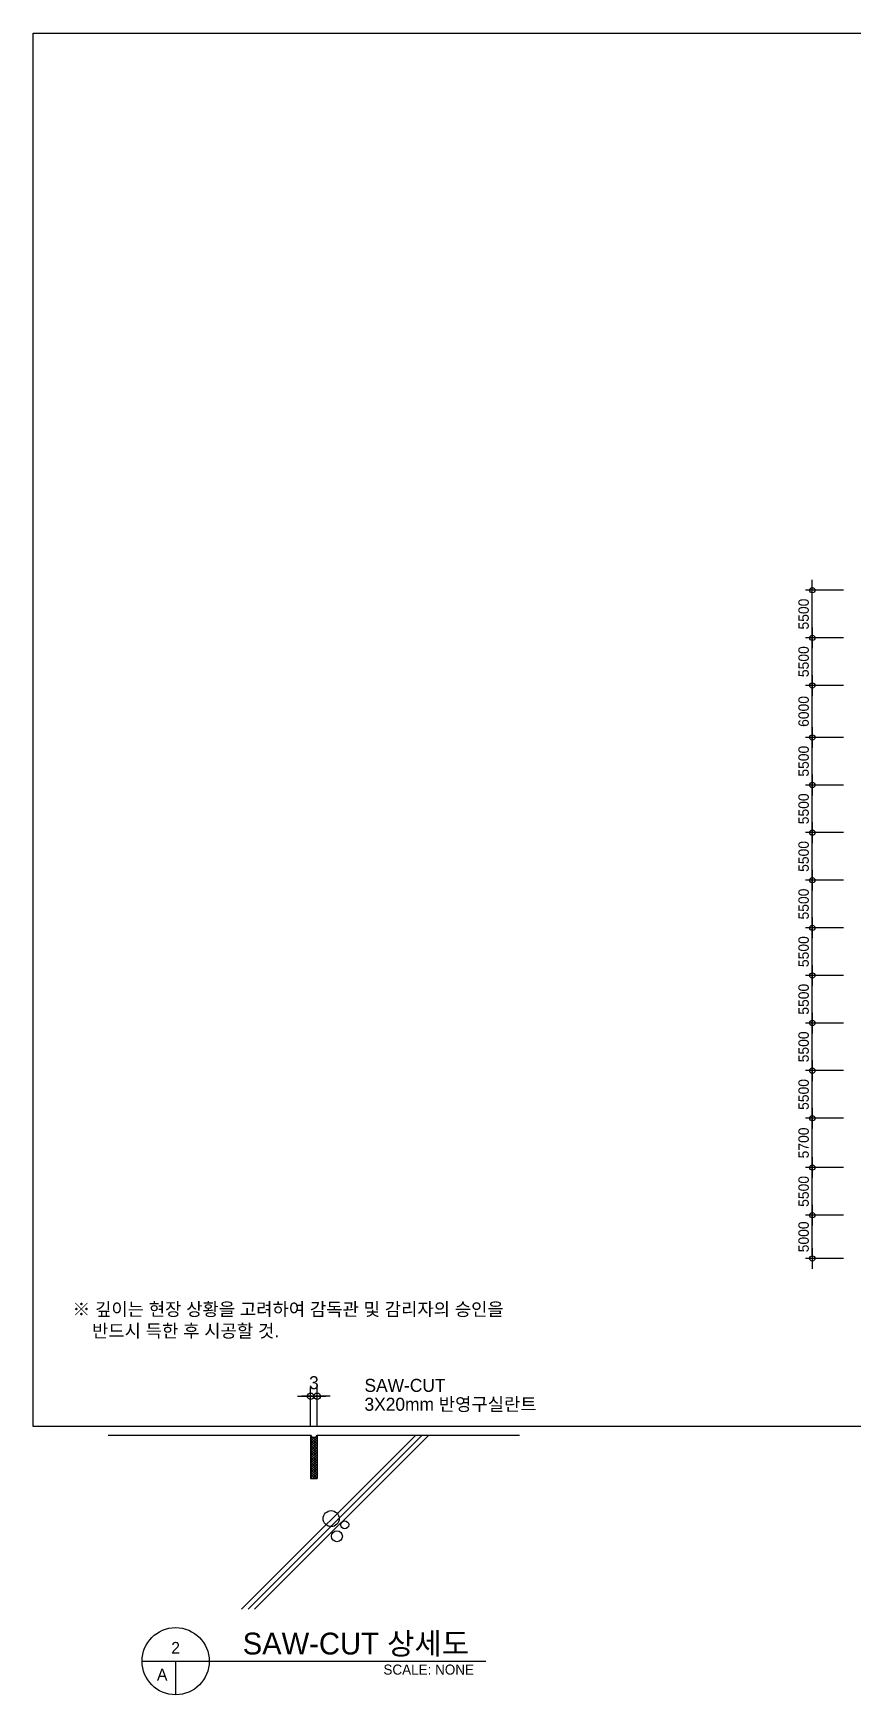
# Model space of a CAD drawing. Header units: millimetres. Extents: x -869187 to 1405794, y -1345622 to 197746.
# Drawn here: x 8000 to 102765, y -915813 to -723854 of the extents above; entities that cross this region are included whole.
import ezdxf
from ezdxf.enums import TextEntityAlignment as Align

# ---------------------------------------------------------------- set-up
doc = ezdxf.new("R2010")
doc.units = ezdxf.units.MM
doc.header["$LTSCALE"] = 1000
doc.header["$MEASUREMENT"] = 0
doc.header["$PDSIZE"] = -10
doc.layers.get('0').update_dxf_attribs({"linetype": 'CONTINUOUS'})
doc.layers.get('Defpoints').update_dxf_attribs({"color": 171, "linetype": 'CONTINUOUS'})
for name, color, linetype in [('151', 151, 'CONTINUOUS'), ('CON', 2, 'CONTINUOUS'), ('DIM', 7, 'CONTINUOUS'), ('E3', 8, 'CONTINUOUS'), ('FIN', 5, 'CONTINUOUS'), ('LED', 7, 'CONTINUOUS'), ('NDIM', 7, 'CONTINUOUS'), ('SYM', 7, 'CONTINUOUS'), ('TEXT', 3, 'CONTINUOUS'), ('WIPEOUT', 6, 'CONTINUOUS')]:
    doc.layers.add(name, color=color, linetype=linetype)
doc.styles.add('CGS', font='cgse', dxfattribs={"bigfont": 'cgs'})
doc.styles.add('나눔바른고딕', font='')
doc.styles.get('나눔바른고딕').set_extended_font_data('나눔바른고딕')
doc.dimstyles.new('400 NDIM', dxfattribs={"dimscale": 400, "dimtxt": 3, "dimasz": 1, "dimexe": 2, "dimexo": 2, "dimgap": 1.5, "dimtad": 1, "dimdec": 0, "dimrnd": 0.25, "dimdsep": 46, "dimtxsty": '나눔바른고딕', "dimblk": 'DOT0', "dimcen": 1, "dimdle": 8, "dimclrd": 7, "dimclre": 7, "dimclrt": 7, "dimadec": 0, "dimazin": 0, "dimtfac": 1, "dimtdec": 0, "dimtix": 1, "dimtmove": 2, "dimatfit": 3, "dimldrblk": 'DOT0', "dimfxl": 1, "dimtolj": 1, "dimtzin": 0, "dimlwd": -1, "dimlwe": -1, "dimarcsym": 0})
doc.dimstyles.new('NDIM 1200', dxfattribs={"dimscale": 500, "dimtxt": 3, "dimasz": 1, "dimexe": 2, "dimexo": 2, "dimgap": 1, "dimtad": 1, "dimdec": 0, "dimdsep": 46, "dimtxsty": 'CGS', "dimblk": 'DOT0', "dimcen": 1, "dimdle": 8, "dimclrd": 2, "dimclre": 2, "dimclrt": 2, "dimadec": 0, "dimazin": 0, "dimtfac": 1, "dimtdec": 0, "dimtix": 1, "dimtmove": 2, "dimatfit": 3, "dimldrblk": 'DOT0', "dimfxl": 1, "dimtolj": 1, "dimtzin": 0, "dimlwd": -1, "dimlwe": -1, "dimarcsym": 0})

# ---------------------------------------------------------------- blocks, each defined once
blk = doc.blocks.new('DOT0')
blk.add_line((-3, 0), (3, 0))
at = {"color": 6}
blk.add_circle((0, 0), 0.75, dxfattribs=at)
blk = doc.blocks.new('*D419')
at = {"layer": 'Defpoints', "color": 0, "transparency": 16777216}
for p in [(24300, -10316), (23700, -13905), (24300, -13905)]:
    blk.add_point(p, dxfattribs=at)
at = {"layer": 'DIM', "color": 7, "transparency": 16777216}
for p, q in [((23300, -10316), (22900, -10316)), ((23700, -13105), (23700, -9516)), ((23700, -10316), (24300, -10316)), ((24300, -13105), (24300, -9516)), ((24700, -10316), (25100, -10316))]:
    blk.add_line(p, q, dxfattribs=at)
at = {"layer": 'DIM', "color": 7, "transparency": 16777216, "xscale": 400, "yscale": 400, "zscale": 400}
blk.add_blockref('DOT0', (23700, -10316), dxfattribs=at)
at = {"layer": 'DIM', "color": 7, "transparency": 16777216, "xscale": 400, "yscale": 400, "zscale": 400, "rotation": 180}
blk.add_blockref('DOT0', (24300, -10316), dxfattribs=at)
at = {"layer": 'DIM', "color": 7, "transparency": 16777216, "insert": (24000, -9066), "char_height": 1200, "attachment_point": 5, "style": '나눔바른고딕'}
blk.add_mtext('\\A1;3', dxfattribs=at)
blk = doc.blocks.new('*D55')
at = {"layer": 'Defpoints', "color": 0, "ltscale": 0.4, "transparency": 16777216}
for p in [(97980, -793709), (102380, -793709), (102380, -799209)]:
    blk.add_point(p, dxfattribs=at)
at = {"layer": 'NDIM', "ltscale": 0.4, "transparency": 16777216}
for p, q in [((101580, -793709), (97180, -793709)), ((97980, -798809), (97980, -794109)), ((101580, -799209), (97180, -799209))]:
    blk.add_line(p, q, dxfattribs=at)
at = {"layer": 'NDIM', "ltscale": 0.4, "transparency": 16777216, "xscale": 400, "yscale": 400, "zscale": 400}
for p, rotation in [((97980, -793709), 90), ((97980, -799209), 270)]:
    blk.add_blockref('DOT0', p, dxfattribs=dict(at, rotation=rotation))
at = {"layer": 'NDIM', "ltscale": 0.4, "transparency": 16777216, "insert": (96980, -796459), "char_height": 1200, "attachment_point": 5, "rotation": 90, "style": 'CGS'}
blk.add_mtext('\\A1;5500', dxfattribs=at)
blk = doc.blocks.new('*D56')
at = {"layer": 'Defpoints', "color": 0, "ltscale": 0.4, "transparency": 16777216}
for p in [(97980, -799209), (102380, -799209), (102380, -805209)]:
    blk.add_point(p, dxfattribs=at)
at = {"layer": 'NDIM', "ltscale": 0.4, "transparency": 16777216}
for p, q in [((101580, -799209), (97180, -799209)), ((97980, -804809), (97980, -799609)), ((101580, -805209), (97180, -805209))]:
    blk.add_line(p, q, dxfattribs=at)
at = {"layer": 'NDIM', "ltscale": 0.4, "transparency": 16777216, "xscale": 400, "yscale": 400, "zscale": 400}
for p, rotation in [((97980, -799209), 90), ((97980, -805209), 270)]:
    blk.add_blockref('DOT0', p, dxfattribs=dict(at, rotation=rotation))
at = {"layer": 'NDIM', "ltscale": 0.4, "transparency": 16777216, "insert": (96980, -802209), "char_height": 1200, "attachment_point": 5, "rotation": 90, "style": 'CGS'}
blk.add_mtext('\\A1;6000', dxfattribs=at)
blk = doc.blocks.new('*D57')
at = {"layer": 'Defpoints', "color": 0, "ltscale": 0.4, "transparency": 16777216}
for p in [(97980, -805209), (102380, -805209), (102380, -810709)]:
    blk.add_point(p, dxfattribs=at)
at = {"layer": 'NDIM', "ltscale": 0.4, "transparency": 16777216}
for p, q in [((101580, -805209), (97180, -805209)), ((97980, -810309), (97980, -805609)), ((101580, -810709), (97180, -810709))]:
    blk.add_line(p, q, dxfattribs=at)
at = {"layer": 'NDIM', "ltscale": 0.4, "transparency": 16777216, "xscale": 400, "yscale": 400, "zscale": 400}
for p, rotation in [((97980, -805209), 90), ((97980, -810709), 270)]:
    blk.add_blockref('DOT0', p, dxfattribs=dict(at, rotation=rotation))
at = {"layer": 'NDIM', "ltscale": 0.4, "transparency": 16777216, "insert": (96980, -807959), "char_height": 1200, "attachment_point": 5, "rotation": 90, "style": 'CGS'}
blk.add_mtext('\\A1;5500', dxfattribs=at)
blk = doc.blocks.new('*D58')
at = {"layer": 'Defpoints', "color": 0, "ltscale": 0.4, "transparency": 16777216}
for p in [(97980, -810709), (102380, -810709), (102380, -816209)]:
    blk.add_point(p, dxfattribs=at)
at = {"layer": 'NDIM', "ltscale": 0.4, "transparency": 16777216}
for p, q in [((101580, -810709), (97180, -810709)), ((97980, -815809), (97980, -811109)), ((101580, -816209), (97180, -816209))]:
    blk.add_line(p, q, dxfattribs=at)
at = {"layer": 'NDIM', "ltscale": 0.4, "transparency": 16777216, "xscale": 400, "yscale": 400, "zscale": 400}
for p, rotation in [((97980, -810709), 90), ((97980, -816209), 270)]:
    blk.add_blockref('DOT0', p, dxfattribs=dict(at, rotation=rotation))
at = {"layer": 'NDIM', "ltscale": 0.4, "transparency": 16777216, "insert": (96980, -813459), "char_height": 1200, "attachment_point": 5, "rotation": 90, "style": 'CGS'}
blk.add_mtext('\\A1;5500', dxfattribs=at)
blk = doc.blocks.new('*D59')
at = {"layer": 'Defpoints', "color": 0, "ltscale": 0.4, "transparency": 16777216}
for p in [(97980, -816209), (102380, -816209), (102380, -821709)]:
    blk.add_point(p, dxfattribs=at)
at = {"layer": 'NDIM', "ltscale": 0.4, "transparency": 16777216}
for p, q in [((101580, -816209), (97180, -816209)), ((97980, -821309), (97980, -816609)), ((101580, -821709), (97180, -821709))]:
    blk.add_line(p, q, dxfattribs=at)
at = {"layer": 'NDIM', "ltscale": 0.4, "transparency": 16777216, "xscale": 400, "yscale": 400, "zscale": 400}
for p, rotation in [((97980, -816209), 90), ((97980, -821709), 270)]:
    blk.add_blockref('DOT0', p, dxfattribs=dict(at, rotation=rotation))
at = {"layer": 'NDIM', "ltscale": 0.4, "transparency": 16777216, "insert": (96980, -818959), "char_height": 1200, "attachment_point": 5, "rotation": 90, "style": 'CGS'}
blk.add_mtext('\\A1;5500', dxfattribs=at)
blk = doc.blocks.new('*D60')
at = {"layer": 'Defpoints', "color": 0, "ltscale": 0.4, "transparency": 16777216}
for p in [(97980, -821709), (102380, -821709), (102380, -827209)]:
    blk.add_point(p, dxfattribs=at)
at = {"layer": 'NDIM', "ltscale": 0.4, "transparency": 16777216}
for p, q in [((101580, -821709), (97180, -821709)), ((97980, -826809), (97980, -822109)), ((101580, -827209), (97180, -827209))]:
    blk.add_line(p, q, dxfattribs=at)
at = {"layer": 'NDIM', "ltscale": 0.4, "transparency": 16777216, "xscale": 400, "yscale": 400, "zscale": 400}
for p, rotation in [((97980, -821709), 90), ((97980, -827209), 270)]:
    blk.add_blockref('DOT0', p, dxfattribs=dict(at, rotation=rotation))
at = {"layer": 'NDIM', "ltscale": 0.4, "transparency": 16777216, "insert": (96980, -824459), "char_height": 1200, "attachment_point": 5, "rotation": 90, "style": 'CGS'}
blk.add_mtext('\\A1;5500', dxfattribs=at)
blk = doc.blocks.new('*D61')
at = {"layer": 'Defpoints', "color": 0, "ltscale": 0.4, "transparency": 16777216}
for p in [(97980, -827209), (102380, -827209), (102380, -832709)]:
    blk.add_point(p, dxfattribs=at)
at = {"layer": 'NDIM', "ltscale": 0.4, "transparency": 16777216}
for p, q in [((101580, -827209), (97180, -827209)), ((97980, -832309), (97980, -827609)), ((101580, -832709), (97180, -832709))]:
    blk.add_line(p, q, dxfattribs=at)
at = {"layer": 'NDIM', "ltscale": 0.4, "transparency": 16777216, "xscale": 400, "yscale": 400, "zscale": 400}
for p, rotation in [((97980, -827209), 90), ((97980, -832709), 270)]:
    blk.add_blockref('DOT0', p, dxfattribs=dict(at, rotation=rotation))
at = {"layer": 'NDIM', "ltscale": 0.4, "transparency": 16777216, "insert": (96980, -829959), "char_height": 1200, "attachment_point": 5, "rotation": 90, "style": 'CGS'}
blk.add_mtext('\\A1;5500', dxfattribs=at)
blk = doc.blocks.new('*D62')
at = {"layer": 'Defpoints', "color": 0, "ltscale": 0.4, "transparency": 16777216}
for p in [(97980, -832709), (102380, -832709), (102380, -838209)]:
    blk.add_point(p, dxfattribs=at)
at = {"layer": 'NDIM', "ltscale": 0.4, "transparency": 16777216}
for p, q in [((101580, -832709), (97180, -832709)), ((97980, -837809), (97980, -833109)), ((101580, -838209), (97180, -838209))]:
    blk.add_line(p, q, dxfattribs=at)
at = {"layer": 'NDIM', "ltscale": 0.4, "transparency": 16777216, "xscale": 400, "yscale": 400, "zscale": 400}
for p, rotation in [((97980, -832709), 90), ((97980, -838209), 270)]:
    blk.add_blockref('DOT0', p, dxfattribs=dict(at, rotation=rotation))
at = {"layer": 'NDIM', "ltscale": 0.4, "transparency": 16777216, "insert": (96980, -835459), "char_height": 1200, "attachment_point": 5, "rotation": 90, "style": 'CGS'}
blk.add_mtext('\\A1;5500', dxfattribs=at)
blk = doc.blocks.new('*D63')
at = {"layer": 'Defpoints', "color": 0, "ltscale": 0.4, "transparency": 16777216}
for p in [(97980, -838209), (102380, -838209), (102380, -843709)]:
    blk.add_point(p, dxfattribs=at)
at = {"layer": 'NDIM', "ltscale": 0.4, "transparency": 16777216}
for p, q in [((101580, -838209), (97180, -838209)), ((97980, -843309), (97980, -838609)), ((101580, -843709), (97180, -843709))]:
    blk.add_line(p, q, dxfattribs=at)
at = {"layer": 'NDIM', "ltscale": 0.4, "transparency": 16777216, "xscale": 400, "yscale": 400, "zscale": 400}
for p, rotation in [((97980, -838209), 90), ((97980, -843709), 270)]:
    blk.add_blockref('DOT0', p, dxfattribs=dict(at, rotation=rotation))
at = {"layer": 'NDIM', "ltscale": 0.4, "transparency": 16777216, "insert": (96980, -840959), "char_height": 1200, "attachment_point": 5, "rotation": 90, "style": 'CGS'}
blk.add_mtext('\\A1;5500', dxfattribs=at)
blk = doc.blocks.new('*D64')
at = {"layer": 'Defpoints', "color": 0, "ltscale": 0.4, "transparency": 16777216}
for p in [(97980, -843709), (102380, -843709), (102380, -849209)]:
    blk.add_point(p, dxfattribs=at)
at = {"layer": 'NDIM', "ltscale": 0.4, "transparency": 16777216}
for p, q in [((101580, -843709), (97180, -843709)), ((97980, -848809), (97980, -844109)), ((101580, -849209), (97180, -849209))]:
    blk.add_line(p, q, dxfattribs=at)
at = {"layer": 'NDIM', "ltscale": 0.4, "transparency": 16777216, "xscale": 400, "yscale": 400, "zscale": 400}
for p, rotation in [((97980, -843709), 90), ((97980, -849209), 270)]:
    blk.add_blockref('DOT0', p, dxfattribs=dict(at, rotation=rotation))
at = {"layer": 'NDIM', "ltscale": 0.4, "transparency": 16777216, "insert": (96980, -846459), "char_height": 1200, "attachment_point": 5, "rotation": 90, "style": 'CGS'}
blk.add_mtext('\\A1;5500', dxfattribs=at)
blk = doc.blocks.new('*D65')
at = {"layer": 'Defpoints', "color": 0, "ltscale": 0.4, "transparency": 16777216}
for p in [(97980, -849209), (102380, -849209), (102380, -854909)]:
    blk.add_point(p, dxfattribs=at)
at = {"layer": 'NDIM', "ltscale": 0.4, "transparency": 16777216}
for p, q in [((101580, -849209), (97180, -849209)), ((97980, -854509), (97980, -849609)), ((101580, -854909), (97180, -854909))]:
    blk.add_line(p, q, dxfattribs=at)
at = {"layer": 'NDIM', "ltscale": 0.4, "transparency": 16777216, "xscale": 400, "yscale": 400, "zscale": 400}
for p, rotation in [((97980, -849209), 90), ((97980, -854909), 270)]:
    blk.add_blockref('DOT0', p, dxfattribs=dict(at, rotation=rotation))
at = {"layer": 'NDIM', "ltscale": 0.4, "transparency": 16777216, "insert": (96980, -852059), "char_height": 1200, "attachment_point": 5, "rotation": 90, "style": 'CGS'}
blk.add_mtext('\\A1;5700', dxfattribs=at)
blk = doc.blocks.new('*D66')
at = {"layer": 'Defpoints', "color": 0, "ltscale": 0.4, "transparency": 16777216}
for p in [(97980, -854909), (102380, -854909), (102380, -860409)]:
    blk.add_point(p, dxfattribs=at)
at = {"layer": 'NDIM', "ltscale": 0.4, "transparency": 16777216}
for p, q in [((101580, -854909), (97180, -854909)), ((97980, -860009), (97980, -855309)), ((101580, -860409), (97180, -860409))]:
    blk.add_line(p, q, dxfattribs=at)
at = {"layer": 'NDIM', "ltscale": 0.4, "transparency": 16777216, "xscale": 400, "yscale": 400, "zscale": 400}
for p, rotation in [((97980, -854909), 90), ((97980, -860409), 270)]:
    blk.add_blockref('DOT0', p, dxfattribs=dict(at, rotation=rotation))
at = {"layer": 'NDIM', "ltscale": 0.4, "transparency": 16777216, "insert": (96980, -857659), "char_height": 1200, "attachment_point": 5, "rotation": 90, "style": 'CGS'}
blk.add_mtext('\\A1;5500', dxfattribs=at)
blk = doc.blocks.new('*D67')
at = {"layer": 'Defpoints', "color": 0, "ltscale": 0.4, "transparency": 16777216}
for p in [(97980, -860409), (102380, -860409), (102380, -865409)]:
    blk.add_point(p, dxfattribs=at)
at = {"layer": 'NDIM', "ltscale": 0.4, "transparency": 16777216}
for p, q in [((101580, -860409), (97180, -860409)), ((97980, -865009), (97980, -860809)), ((101580, -865409), (97180, -865409))]:
    blk.add_line(p, q, dxfattribs=at)
at = {"layer": 'NDIM', "ltscale": 0.4, "transparency": 16777216, "xscale": 400, "yscale": 400, "zscale": 400}
for p, rotation in [((97980, -860409), 90), ((97980, -865409), 270)]:
    blk.add_blockref('DOT0', p, dxfattribs=dict(at, rotation=rotation))
at = {"layer": 'NDIM', "ltscale": 0.4, "transparency": 16777216, "insert": (96980, -862909), "char_height": 1200, "attachment_point": 5, "rotation": 90, "style": 'CGS'}
blk.add_mtext('\\A1;5000', dxfattribs=at)
blk = doc.blocks.new('*D350')
at = {"layer": 'Defpoints', "color": 0, "ltscale": 0.4, "transparency": 16777216}
for p in [(97980, -788209), (102380, -788209), (102380, -793709)]:
    blk.add_point(p, dxfattribs=at)
at = {"layer": 'NDIM', "ltscale": 0.4, "transparency": 16777216}
for p, q in [((101580, -788209), (97180, -788209)), ((97980, -793309), (97980, -788609)), ((101580, -793709), (97180, -793709))]:
    blk.add_line(p, q, dxfattribs=at)
at = {"layer": 'NDIM', "ltscale": 0.4, "transparency": 16777216, "xscale": 400, "yscale": 400, "zscale": 400}
for p, rotation in [((97980, -788209), 90), ((97980, -793709), 270)]:
    blk.add_blockref('DOT0', p, dxfattribs=dict(at, rotation=rotation))
at = {"layer": 'NDIM', "ltscale": 0.4, "transparency": 16777216, "insert": (96980, -790959), "char_height": 1200, "attachment_point": 5, "rotation": 90, "style": 'CGS'}
blk.add_mtext('\\A1;5500', dxfattribs=at)
blk = doc.blocks.new('A$C4CB6089A')
at = {"layer": 'SYM'}
for p, q in [((8119.8, -34800), (39880.2, -34800)), ((11222.8, -34800), (11222.8, -37903))]:
    blk.add_line(p, q, dxfattribs=at)
blk.add_circle((11222.8, -34800), 3103, dxfattribs=at)
at = {"layer": 'TEXT', "style": '나눔바른고딕'}
blk.add_text('SAW-CUT 상세도', height=2016.97, dxfattribs=at).set_placement((17422.4, -33170.9), align=Align.MIDDLE_LEFT)
for s, p in [('2', (11222.8, -33558.8)), ('A', (9981.6, -36041.2))]:
    blk.add_text(s, height=1086.1, dxfattribs=at).set_placement(p, align=Align.MIDDLE)
blk.add_text('SCALE: NONE', height=930.909, dxfattribs=at).set_placement((38794.6, -35110.3), align=Align.TOP_RIGHT)
blk.add_wipeout([(0, 0), (0, -30000), (48000, -30000), (48000, 0)]).dxf.layer = 'WIPEOUT'
at = {"layer": 'FIN', "ltscale": 1000}
h = blk.add_hatch(dxfattribs=at)
h.set_pattern_fill('ANSI37', color=256, scale=50)
h.set_pattern_definition([(45, (-2497979.52, -916950.34), (-112.2532015, 112.2532015), []), (135, (-2497979.52, -916950.34), (-112.2532015, -112.2532015), [])])
edge = h.paths.add_edge_path()
edge.add_line((23700, -17905.3), (24300, -17905.3))
edge.add_line((24300, -17905.3), (24300, -13905.3))
edge.add_arc((24000, -13780.3), 325, 202.619865, 337.380135, ccw=False)
edge.add_line((23700, -13905.3), (23700, -17905.3))
at = {"layer": 'CON'}
for p, q in [((5000, -13905.3), (23700, -13905.3)), ((23700, -13905.3), (23700, -17905.3)), ((24300, -13905.3), (43000, -13905.3)), ((24300, -13905.3), (24300, -17905.3)), ((23700, -17905.3), (24300, -17905.3))]:
    blk.add_line(p, q, dxfattribs=at)
at = {"layer": 'E3'}
for p, q in [((33417.8, -13905.3, -605856.8), (17323.1, -30000, -605856.8)), ((34017.8, -13905.3, -605856.8), (17923.1, -30000, -605856.8)), ((34617.8, -13905.3, -605856.8), (18523.1, -30000, -605856.8))]:
    blk.add_line(p, q, dxfattribs=at)
for centre, radius in [((25594, -21625.3), 740.8), ((26127.9, -23250.3), 502.9), ((26850.1, -22198), 363.1)]:
    blk.add_circle(centre, radius, dxfattribs=at)
at = {"layer": 'FIN', "ltscale": 1000}
blk.add_arc((24000, -13780.3), 325, 202.619865, 337.380135, dxfattribs=at)
at = {"layer": 'LED', "ltscale": 0.5}
blk.add_lwpolyline([(24000, -14005.3, 0, 400, 0), (24600, -12966, 0, 0, 0), (26712.7, -9306.7, 0, 0, 0), (28468.6, -9306.7, 0, 0, 0)], format="xyseb", dxfattribs=at)
at = {"layer": 'TEXT', "style": '나눔바른고딕'}
for s, p in [('※ 깊이는 현장 상황을 고려하여 감독관 및 감리자의 승인을', (1699.5, -2270)), ('반드시 득한 후 시공할 것.', (3499.5, -4270)), ('SAW-CUT', (28673.1, -9306.7)), ('3X20mm 반영구실란트', (28673.1, -11053))]:
    blk.add_text(s, height=1200, dxfattribs=at).set_placement(p, align=Align.MIDDLE_LEFT)
at = {"layer": 'DIM'}
dim = blk.add_linear_dim(base=(24300, -10315.8), p1=(23700, -13905.3), p2=(24300, -13905.3), text='3', dimstyle='400 NDIM', dxfattribs=at)
dim.commit()
dim.dimension.update_dxf_attribs({"geometry": '*D419', "text_midpoint": (24000, -9065.8)})

msp = doc.modelspace()

# ---------------------------------------------------------------- block references
at = {"layer": '151', "xscale": 1.25, "yscale": 1.25, "zscale": 1.25}
msp.add_blockref('A$C4CB6089A', (10414.3, -868433.8), dxfattribs=at)

# ---------------------------------------------------------------- dimensions: what is measured, and where the dimension line sits
at = {"layer": 'NDIM', "ltscale": 0.4}
for base, p1, p2, picture, middle in [((97980.1, -788209.5), (102380.1, -793709.5), (102380.1, -788209.5), '*D350', (96980.1, -790959.5)), ((97980.1, -793709.5), (102380.1, -799209.5), (102380.1, -793709.5), '*D55', (96980.1, -796459.5)), ((97980.1, -799209.5), (102380.1, -805209.5), (102380.1, -799209.5), '*D56', (96980.1, -802209.5)), ((97980.1, -805209.5), (102380.1, -810709.5), (102380.1, -805209.5), '*D57', (96980.1, -807959.5)), ((97980.1, -810709.5), (102380.1, -816209.5), (102380.1, -810709.5), '*D58', (96980.1, -813459.5)), ((97980.1, -816209.5), (102380.1, -821709.5), (102380.1, -816209.5), '*D59', (96980.1, -818959.5)), ((97980.1, -821709.5), (102380.1, -827209.5), (102380.1, -821709.5), '*D60', (96980.1, -824459.5)), ((97980.1, -827209.5), (102380.1, -832709.5), (102380.1, -827209.5), '*D61', (96980.1, -829959.5)), ((97980.1, -832709.5), (102380.1, -838209.5), (102380.1, -832709.5), '*D62', (96980.1, -835459.5)), ((97980.1, -838209.5), (102380.1, -843709.5), (102380.1, -838209.5), '*D63', (96980.1, -840959.5)), ((97980.1, -843709.5), (102380.1, -849209.5), (102380.1, -843709.5), '*D64', (96980.1, -846459.5)), ((97980.1, -849209.5), (102380.1, -854909.5), (102380.1, -849209.5), '*D65', (96980.1, -852059.5)), ((97980.1, -854909.5), (102380.1, -860409.5), (102380.1, -854909.5), '*D66', (96980.1, -857659.5)), ((97980.1, -860409.5), (102380.1, -865409.5), (102380.1, -860409.5), '*D67', (96980.1, -862909.5))]:
    dim = msp.add_linear_dim(base=base, p1=p1, p2=p2, angle=90, dimstyle='NDIM 1200', override={"dimscale": 400, "dimclrd": 256, "dimclre": 256, "dimclrt": 256}, dxfattribs=at)
    dim.commit()
    dim.dimension.update_dxf_attribs({"geometry": picture, "text_midpoint": middle})

# ---------------------------------------------------------------- next in the draw order: linework, layer by layer
at = {"layer": 'Defpoints', "ltscale": 10000}
msp.add_lwpolyline([(292000, -884821.9), (8000, -884821.9), (8000, -723854.1), (292000, -723854.1)], close=True, dxfattribs=at)

doc.saveas('drawing.dxf')
